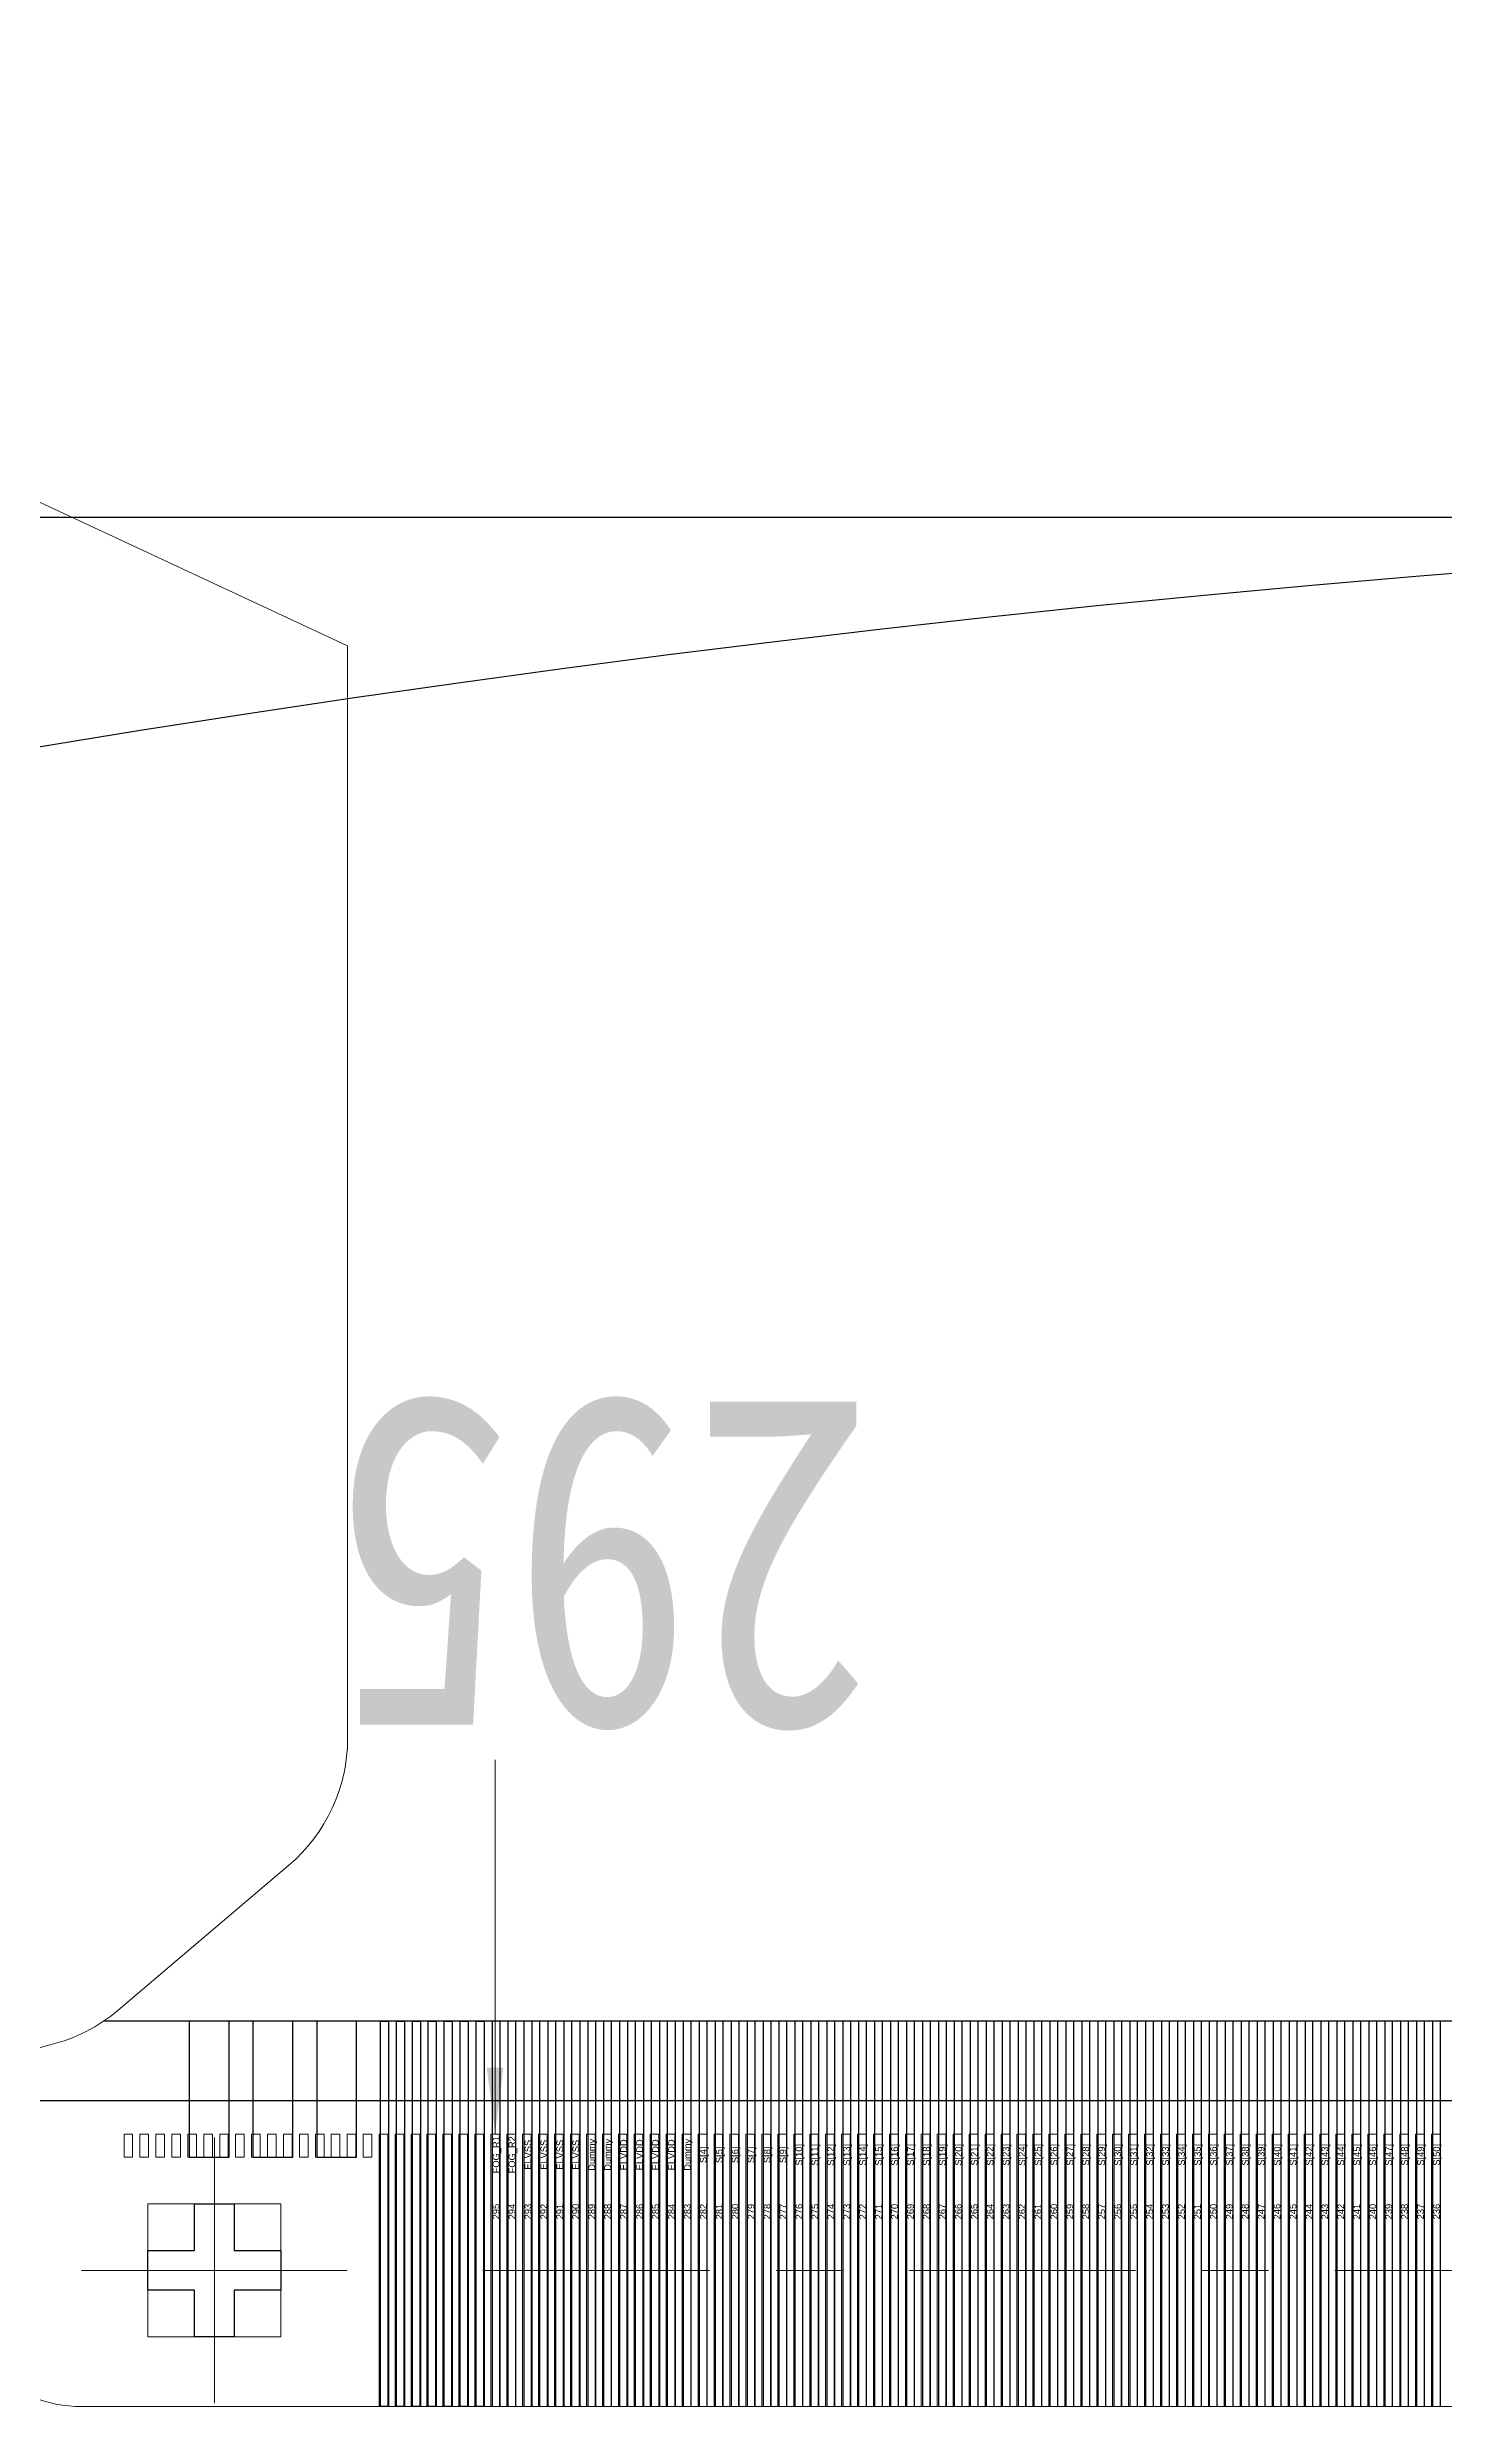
# Model space of a CAD drawing. Header units: inches. Extents: x 1065 to 1380, y -746 to -387.
# Drawn here: x 1131.893 to 1133.996, y -592.156 to -588.593 of the extents above; entities that cross this region are included whole.
import ezdxf
from ezdxf.enums import TextEntityAlignment as Align

# ---------------------------------------------------------------- set-up
doc = ezdxf.new("R2010")
doc.units = ezdxf.units.IN
doc.header["$LTSCALE"] = 0.909449
doc.header["$MEASUREMENT"] = 0
doc.header["$PDMODE"] = 3
doc.header["$PDSIZE"] = 0.3125
doc.linetypes.add('CENTER', pattern=[0.6, 0.375, -0.075, 0.075, -0.075])
doc.layers.get('0').update_dxf_attribs({"linetype": 'CONTINUOUS'})
doc.layers.get('Defpoints').update_dxf_attribs({"linetype": 'CONTINUOUS'})
for name, color, linetype in [('01 Copper', 3, 'CONTINUOUS'), ('06 Cutline', 4, 'CONTINUOUS'), ('09 Center_line', 1, 'CONTINUOUS'), ('13 OL no.', 190, 'CONTINUOUS'), ('14 OL name', 220, 'CONTINUOUS'), ('DIM（标注）', 3, 'CONTINUOUS')]:
    doc.layers.add(name, color=color, linetype=linetype)
doc.layers.add('中心线', color=1, linetype='CENTER', lineweight=0)
doc.styles.add('CCN-1', font='', dxfattribs={"width": 0.85})
doc.styles.add('MBC_Arial_Font', font='arial.ttf')
doc.styles.get("Standard").update_dxf_attribs({"font": 'txt', "width": 0.8})
doc.styles.add('宋体', font='', dxfattribs={"width": 0.8})
doc.styles.get('CCN-1').set_extended_font_data('SimSun')
doc.styles.get('宋体').set_extended_font_data('SimSun')
doc.dimstyles.new('DIM-CCN', dxfattribs={"dimscale": 0.9, "dimtxt": 1.7, "dimasz": 1.8, "dimexe": 1.5, "dimexo": 0.5, "dimgap": 0.3, "dimtad": 1, "dimzin": 0, "dimdsep": 46, "dimtxsty": 'CCN-1', "dimblk": 'OPEN30', "dimcen": 0.05, "dimclrd": 256, "dimclre": 256, "dimclrt": 256, "dimadec": 0, "dimazin": 0, "dimtfac": 1, "dimtofl": 0, "dimtmove": 0, "dimatfit": 3, "dimldrblk": 'OPEN30', "dimfxl": 1, "dimtolj": 1, "dimtzin": 0, "dimlwd": -1, "dimlwe": -1, "dimarcsym": 0})

# ---------------------------------------------------------------- blocks, each defined once
blk = doc.blocks.new('*X165')
at = {"linetype": 'Continuous', "lineweight": 0}
blk.add_hatch(color=0, dxfattribs=at).paths.add_polyline_path([(0, -0.5629), (-0.0125, -0.4629), (0.0125, -0.4629)], flags=0)
at = {"color": 0, "linetype": 'Continuous', "lineweight": 0}
blk.add_line((0, -0.5629), (0, 0), dxfattribs=at)
at = {"color": 0, "lineweight": 0}
blk.add_line((0, 0), (0, 0), dxfattribs=at)
blk = doc.blocks.new('GVO3310')
at = {"color": 1}
blk.add_line((3755.7397, -505.9047), (3747.5082, -505.9047), dxfattribs=at)
at = {"layer": '01 Copper'}
for points in [[(3747.6967, -506.1097), (3747.6967, -505.9047), (3747.6367, -505.9047), (3747.6367, -506.1097)], [(3747.7927, -506.1097), (3747.7927, -505.9047), (3747.7327, -505.9047), (3747.7327, -506.1097)], [(3747.8886, -506.1097), (3747.8886, -505.9047), (3747.8287, -505.9047), (3747.8287, -506.1097)], [(3747.9246, -505.9047), (3747.9366, -505.9047), (3747.9366, -506.4847), (3747.9246, -506.4847)], [(3747.9486, -505.9047), (3747.9606, -505.9047), (3747.9606, -506.4847), (3747.9486, -506.4847)], [(3747.9726, -505.9047), (3747.9846, -505.9047), (3747.9846, -506.4847), (3747.9726, -506.4847)], [(3747.9966, -505.9047), (3748.0086, -505.9047), (3748.0086, -506.4847), (3747.9966, -506.4847)], [(3748.0206, -505.9047), (3748.0326, -505.9047), (3748.0326, -506.4847), (3748.0206, -506.4847)], [(3748.0446, -505.9047), (3748.0566, -505.9047), (3748.0566, -506.4847), (3748.0446, -506.4847)], [(3748.0686, -505.9047), (3748.0806, -505.9047), (3748.0806, -506.4847), (3748.0686, -506.4847)], [(3747.6446, -506.1797), (3747.7046, -506.1797), (3747.7046, -506.2497), (3747.7746, -506.2497), (3747.7746, -506.3097), (3747.7046, -506.3097), (3747.7046, -506.3797), (3747.6446, -506.3797), (3747.6446, -506.3097), (3747.5746, -506.3097), (3747.5746, -506.2497), (3747.6446, -506.2497)]]:
    blk.add_lwpolyline(points, close=True, dxfattribs=at)
for points in [[(3748.0925, -505.9047), (3748.0925, -506.4847)], [(3748.1045, -506.4847), (3748.1045, -505.9047)], [(3748.1165, -505.9047), (3748.1165, -506.4847)], [(3748.1285, -506.4847), (3748.1285, -505.9047)], [(3748.1405, -505.9047), (3748.1405, -506.4847)], [(3748.1525, -505.9047), (3748.1525, -506.4847)], [(3748.1645, -506.4847), (3748.1645, -505.9047)], [(3748.1765, -505.9047), (3748.1765, -506.4847)], [(3748.1885, -506.4847), (3748.1885, -505.9047)], [(3748.2005, -505.9047), (3748.2005, -506.4847)], [(3748.2125, -506.4847), (3748.2125, -505.9047)], [(3748.2245, -505.9047), (3748.2245, -506.4847)], [(3748.2365, -505.9047), (3748.2365, -506.4847)], [(3748.2485, -506.4847), (3748.2485, -505.9047)], [(3748.2605, -505.9047), (3748.2605, -506.4847)], [(3748.2725, -506.4847), (3748.2725, -505.9047)], [(3748.2845, -505.9047), (3748.2845, -506.4847)], [(3748.2965, -505.9047), (3748.2965, -506.4847)], [(3748.3085, -506.4847), (3748.3085, -505.9047)], [(3748.3205, -505.9047), (3748.3205, -506.4847)], [(3748.3324, -506.4847), (3748.3324, -505.9047)], [(3748.3444, -505.9047), (3748.3444, -506.4847)], [(3748.3564, -506.4847), (3748.3564, -505.9047)], [(3748.3684, -506.4847), (3748.3684, -505.9047)], [(3748.3804, -505.9047), (3748.3804, -506.4847)], [(3748.3924, -506.4847), (3748.3924, -505.9047)], [(3748.4044, -505.9047), (3748.4044, -506.4847)], [(3748.4164, -506.4847), (3748.4164, -505.9047)], [(3748.4284, -505.9047), (3748.4284, -506.4847)], [(3748.4404, -506.4847), (3748.4404, -505.9047)], [(3748.4524, -505.9047), (3748.4524, -506.4847)], [(3748.4644, -506.4847), (3748.4644, -505.9047)], [(3748.4764, -505.9047), (3748.4764, -506.4847)], [(3748.4884, -506.4847), (3748.4884, -505.9047)], [(3748.5004, -505.9047), (3748.5004, -506.4847)], [(3748.5124, -506.4847), (3748.5124, -505.9047)], [(3748.5244, -505.9047), (3748.5244, -506.4847)], [(3748.5364, -506.4847), (3748.5364, -505.9047)], [(3748.5484, -505.9047), (3748.5484, -506.4847)], [(3748.5604, -506.4847), (3748.5604, -505.9047)], [(3748.5724, -505.9047), (3748.5724, -506.4847)], [(3748.5844, -506.4847), (3748.5844, -505.9047)], [(3748.5963, -505.9047), (3748.5963, -506.4847)], [(3748.6083, -506.4847), (3748.6083, -505.9047)], [(3748.6203, -505.9047), (3748.6203, -506.4847)], [(3748.6323, -506.4847), (3748.6323, -505.9047)], [(3748.6443, -505.9047), (3748.6443, -506.4847)], [(3748.6563, -506.4847), (3748.6563, -505.9047)], [(3748.6683, -505.9047), (3748.6683, -506.4847)], [(3748.6803, -506.4847), (3748.6803, -505.9047)], [(3748.6923, -505.9047), (3748.6923, -506.4847)], [(3748.7043, -506.4847), (3748.7043, -505.9047)], [(3748.7163, -505.9047), (3748.7163, -506.4847)], [(3748.7283, -506.4847), (3748.7283, -505.9047)], [(3748.7403, -505.9047), (3748.7403, -506.4847)], [(3748.7523, -506.4847), (3748.7523, -505.9047)], [(3748.7643, -505.9047), (3748.7643, -506.4847)], [(3748.7763, -506.4847), (3748.7763, -505.9047)], [(3748.7883, -505.9047), (3748.7883, -506.4847)], [(3748.8003, -506.4847), (3748.8003, -505.9047)], [(3748.8123, -505.9047), (3748.8123, -506.4847)], [(3748.8243, -506.4847), (3748.8243, -505.9047)], [(3748.8362, -505.9047), (3748.8362, -506.4847)], [(3748.8482, -506.4847), (3748.8482, -505.9047)], [(3748.8602, -505.9047), (3748.8602, -506.4847)], [(3748.8722, -506.4847), (3748.8722, -505.9047)], [(3748.8842, -505.9047), (3748.8842, -506.4847)], [(3748.8962, -506.4847), (3748.8962, -505.9047)], [(3748.9082, -505.9047), (3748.9082, -506.4847)], [(3748.9202, -506.4847), (3748.9202, -505.9047)], [(3748.9322, -505.9047), (3748.9322, -506.4847)], [(3748.9442, -506.4847), (3748.9442, -505.9047)], [(3748.9562, -505.9047), (3748.9562, -506.4847)], [(3748.9682, -506.4847), (3748.9682, -505.9047)], [(3748.9802, -505.9047), (3748.9802, -506.4847)], [(3748.9922, -506.4847), (3748.9922, -505.9047)], [(3749.0042, -505.9047), (3749.0042, -506.4847)], [(3749.0162, -506.4847), (3749.0162, -505.9047)], [(3749.0282, -505.9047), (3749.0282, -506.4847)], [(3749.0402, -506.4847), (3749.0402, -505.9047)], [(3749.0522, -505.9047), (3749.0522, -506.4847)], [(3749.0642, -506.4847), (3749.0642, -505.9047)], [(3749.0762, -505.9047), (3749.0762, -506.4847)], [(3749.0882, -506.4847), (3749.0882, -505.9047)], [(3749.1001, -505.9047), (3749.1001, -506.4847)], [(3749.1121, -506.4847), (3749.1121, -505.9047)], [(3749.1241, -505.9047), (3749.1241, -506.4847)], [(3749.1361, -506.4847), (3749.1361, -505.9047)], [(3749.1481, -505.9047), (3749.1481, -506.4847)], [(3749.1601, -506.4847), (3749.1601, -505.9047)], [(3749.1721, -505.9047), (3749.1721, -506.4847)], [(3749.1841, -506.4847), (3749.1841, -505.9047)], [(3749.1961, -505.9047), (3749.1961, -506.4847)], [(3749.2081, -506.4847), (3749.2081, -505.9047)], [(3749.2201, -505.9047), (3749.2201, -506.4847)], [(3749.2321, -506.4847), (3749.2321, -505.9047)], [(3749.2441, -505.9047), (3749.2441, -506.4847)], [(3749.2561, -506.4847), (3749.2561, -505.9047)], [(3749.2681, -505.9047), (3749.2681, -506.4847)], [(3749.2801, -506.4847), (3749.2801, -505.9047)], [(3749.2921, -505.9047), (3749.2921, -506.4847)], [(3749.3041, -506.4847), (3749.3041, -505.9047)], [(3749.3161, -505.9047), (3749.3161, -506.4847)], [(3749.3281, -506.4847), (3749.3281, -505.9047)], [(3749.34, -505.9047), (3749.34, -506.4847)], [(3749.352, -506.4847), (3749.352, -505.9047)], [(3749.364, -505.9047), (3749.364, -506.4847)], [(3749.376, -506.4847), (3749.376, -505.9047)], [(3749.388, -505.9047), (3749.388, -506.4847)], [(3749.4, -506.4847), (3749.4, -505.9047)], [(3749.412, -505.9047), (3749.412, -506.4847)], [(3749.424, -506.4847), (3749.424, -505.9047)], [(3749.436, -505.9047), (3749.436, -506.4847)], [(3749.448, -506.4847), (3749.448, -505.9047)], [(3749.46, -505.9047), (3749.46, -506.4847)], [(3749.472, -506.4847), (3749.472, -505.9047)], [(3749.484, -505.9047), (3749.484, -506.4847)], [(3749.496, -506.4847), (3749.496, -505.9047)], [(3749.508, -505.9047), (3749.508, -506.4847)], [(3749.52, -506.4847), (3749.52, -505.9047)]]:
    blk.add_lwpolyline(points, dxfattribs=at)
at = {"layer": '06 Cutline', "lineweight": 0}
blk.add_lwpolyline([(3755.7751, -506.4847), (3747.4751, -506.4847, -0.414214), (3747.2751, -506.2847), (3747.2751, -506.1347, -0.345535), (3747.4276, -505.9404, 0.116429), (3747.5299, -505.8882), (3747.7869, -505.6702, 0.220246), (3747.8751, -505.4795), (3747.8751, -503.8364), (3745.5138, -502.7353, -0.291473), (3745.2251, -502.2822), (3745.2251, -496.4889, -0.414214), (3745.5251, -496.1889), (3757.7251, -496.1889, -0.414214)], format="xyb", dxfattribs=at)
at = {"layer": '09 Center_line', "linetype": 'Continuous', "lineweight": 0, "ltscale": 0.1}
for p, q in [((3747.6746, -506.4174), (3747.6746, -506.142)), ((3747.5529, -506.2797), (3747.7964, -506.2797))]:
    blk.add_line(p, q, dxfattribs=at)
at = {"layer": '13 OL no.', "style": 'MBC_Arial_Font'}
for s, p in [('295', (3748.0985, -506.1913)), ('294', (3748.1225, -506.1913)), ('293', (3748.1465, -506.1913)), ('292', (3748.1705, -506.1913)), ('291', (3748.1945, -506.1913)), ('290', (3748.2185, -506.1913)), ('289', (3748.2425, -506.1913)), ('288', (3748.2665, -506.1913)), ('287', (3748.2905, -506.1913)), ('286', (3748.3145, -506.1913)), ('285', (3748.3384, -506.1913)), ('284', (3748.3624, -506.1913)), ('283', (3748.3864, -506.1913)), ('282', (3748.4104, -506.1913)), ('281', (3748.4344, -506.1913)), ('280', (3748.4584, -506.1913)), ('279', (3748.4824, -506.1913)), ('278', (3748.5064, -506.1913)), ('277', (3748.5304, -506.1913)), ('276', (3748.5544, -506.1913)), ('275', (3748.5784, -506.1913)), ('274', (3748.6023, -506.1913)), ('273', (3748.6263, -506.1913)), ('272', (3748.6503, -506.1913)), ('271', (3748.6743, -506.1913)), ('270', (3748.6983, -506.1913)), ('269', (3748.7223, -506.1913)), ('268', (3748.7463, -506.1913)), ('267', (3748.7703, -506.1913)), ('266', (3748.7943, -506.1913)), ('265', (3748.8183, -506.1913)), ('264', (3748.8422, -506.1913)), ('263', (3748.8662, -506.1913)), ('262', (3748.8902, -506.1913)), ('261', (3748.9142, -506.1913)), ('260', (3748.9382, -506.1913)), ('259', (3748.9622, -506.1913)), ('258', (3748.9862, -506.1913)), ('257', (3749.0102, -506.1913)), ('256', (3749.0342, -506.1913)), ('255', (3749.0582, -506.1913)), ('254', (3749.0822, -506.1913)), ('253', (3749.1061, -506.1913)), ('252', (3749.1301, -506.1913)), ('251', (3749.1541, -506.1913)), ('250', (3749.1781, -506.1913)), ('249', (3749.2021, -506.1913)), ('248', (3749.2261, -506.1913)), ('247', (3749.2501, -506.1913)), ('246', (3749.2741, -506.1913)), ('245', (3749.2981, -506.1913)), ('244', (3749.3221, -506.1913)), ('243', (3749.346, -506.1913)), ('242', (3749.37, -506.1913)), ('241', (3749.394, -506.1913)), ('240', (3749.418, -506.1913)), ('239', (3749.442, -506.1913)), ('238', (3749.466, -506.1913)), ('237', (3749.49, -506.1913)), ('236', (3749.514, -506.1913))]:
    blk.add_text(s, height=0.01, rotation=90, dxfattribs=at).set_placement(p, align=Align.MIDDLE_CENTER)
at = {"layer": '14 OL name', "style": 'MBC_Arial_Font'}
for s, p in [('FOG_R1', (3748.0985, -506.1059)), ('FOG_R2', (3748.1225, -506.1059)), ('ELVSS', (3748.1465, -506.1059)), ('ELVSS', (3748.1705, -506.1059)), ('ELVSS', (3748.1945, -506.1059)), ('ELVSS', (3748.2185, -506.1059)), ('Dummy', (3748.2425, -506.1059)), ('Dummy', (3748.2665, -506.1059)), ('ELVDD', (3748.2905, -506.1059)), ('ELVDD', (3748.3145, -506.1059)), ('ELVDD', (3748.3384, -506.1059)), ('ELVDD', (3748.3624, -506.1059)), ('Dummy', (3748.3864, -506.1059)), ('S[4]', (3748.4104, -506.1059)), ('S[5]', (3748.4344, -506.1059)), ('S[6]', (3748.4584, -506.1059)), ('S[7]', (3748.4824, -506.1059)), ('S[8]', (3748.5064, -506.1059)), ('S[9]', (3748.5304, -506.1059)), ('S[10]', (3748.5544, -506.1059)), ('S[11]', (3748.5784, -506.1059)), ('S[12]', (3748.6023, -506.1059)), ('S[13]', (3748.6263, -506.1059)), ('S[14]', (3748.6503, -506.1059)), ('S[15]', (3748.6743, -506.1059)), ('S[16]', (3748.6983, -506.1059)), ('S[17]', (3748.7223, -506.1059)), ('S[18]', (3748.7463, -506.1059)), ('S[19]', (3748.7703, -506.1059)), ('S[20]', (3748.7943, -506.1059)), ('S[21]', (3748.8183, -506.1059)), ('S[22]', (3748.8422, -506.1059)), ('S[23]', (3748.8662, -506.1059)), ('S[24]', (3748.8902, -506.1059)), ('S[25]', (3748.9142, -506.1059)), ('S[26]', (3748.9382, -506.1059)), ('S[27]', (3748.9622, -506.1059)), ('S[28]', (3748.9862, -506.1059)), ('S[29]', (3749.0102, -506.1059)), ('S[30]', (3749.0342, -506.1059)), ('S[31]', (3749.0582, -506.1059)), ('S[32]', (3749.0822, -506.1059)), ('S[33]', (3749.1061, -506.1059)), ('S[34]', (3749.1301, -506.1059)), ('S[35]', (3749.1541, -506.1059)), ('S[36]', (3749.1781, -506.1059)), ('S[37]', (3749.2021, -506.1059)), ('S[38]', (3749.2261, -506.1059)), ('S[39]', (3749.2501, -506.1059)), ('S[40]', (3749.2741, -506.1059)), ('S[41]', (3749.2981, -506.1059)), ('S[42]', (3749.3221, -506.1059)), ('S[43]', (3749.346, -506.1059)), ('S[44]', (3749.37, -506.1059)), ('S[45]', (3749.394, -506.1059)), ('S[46]', (3749.418, -506.1059)), ('S[47]', (3749.442, -506.1059)), ('S[48]', (3749.466, -506.1059)), ('S[49]', (3749.49, -506.1059)), ('S[50]', (3749.514, -506.1059))]:
    blk.add_text(s, height=0.01, rotation=90, dxfattribs=at).set_placement(p, align=Align.MIDDLE_CENTER)
blk = doc.blocks.new('SDFD')
at = {"color": 4, "ltscale": 0.1}
blk.add_circle((972.6448, -665.1598), 25.65, dxfattribs=at)
blk = doc.blocks.new('*D199')
at = {"layer": 'Defpoints', "color": 0, "transparency": 16777216}
for p in [(1136.0944, -589.2999), (1098.5881, -640.5999), (1136.0944, -640.5999)]:
    blk.add_point(p, dxfattribs=at)
at = {"layer": 'DIM（标注）', "transparency": 16777216}
for p, q in [((1135.6444, -589.2999), (1097.6881, -589.2999)), ((1098.5881, -591.5499), (1098.5881, -638.3499)), ((1135.6444, -640.5999), (1097.6881, -640.5999))]:
    blk.add_line(p, q, dxfattribs=at)
for points in [[(1098.2131, -591.5499), (1098.9631, -591.5499), (1098.5881, -589.2999)], [(1098.2131, -638.3499), (1098.9631, -638.3499), (1098.5881, -640.5999)]]:
    blk.add_solid(points, dxfattribs=at)
at = {"layer": 'DIM（标注）', "transparency": 16777216, "insert": (1097.1051, -614.9499), "char_height": 2.25, "attachment_point": 5, "rotation": 90, "style": '宋体'}
blk.add_mtext('\\A1;*51.30±0.05', dxfattribs=at)
blk = doc.blocks.new('_Open30')
at = {"color": 0, "linetype": 'ByBlock', "lineweight": -2}
for p, q in [((-1, 0.2679), (0, 0)), ((0, 0), (-1, -0.2679)), ((0, 0), (-1, 0))]:
    blk.add_line(p, q, dxfattribs=at)

msp = doc.modelspace()

# ---------------------------------------------------------------- linework, layer by layer
at = {"color": 3}
msp.add_lwpolyline([(1145.1611, -636.0491, 0.618371), (1147.5143, -595.0259), (1142.8341, -592.3433, 0.130855), (1140.3476, -591.6812), (1136.0944, -591.6812), (1131.8411, -591.6812, 0.130855), (1129.3547, -592.3433), (1124.6744, -595.0259, 0.618371), (1127.0277, -636.0491), (1130.6889, -637.6224, 0.101815), (1132.663, -638.0286), (1139.5258, -638.0286, 0.101815), (1141.4998, -637.6224)], format="xyb", close=True, dxfattribs=at)
at = {"color": 3, "lineweight": 0}
for points in [[(1132.0079, -591.7662), (1132.0209, -591.7662), (1132.0209, -591.7312), (1132.0079, -591.7312)], [(1132.0319, -591.7662), (1132.0449, -591.7662), (1132.0449, -591.7312), (1132.0319, -591.7312)], [(1132.0559, -591.7662), (1132.0689, -591.7662), (1132.0689, -591.7312), (1132.0559, -591.7312)], [(1132.0799, -591.7662), (1132.0929, -591.7662), (1132.0929, -591.7312), (1132.0799, -591.7312)], [(1132.1039, -591.7662), (1132.1169, -591.7662), (1132.1169, -591.7312), (1132.1039, -591.7312)], [(1132.1279, -591.7662), (1132.1409, -591.7662), (1132.1409, -591.7312), (1132.1279, -591.7312)], [(1132.1519, -591.7662), (1132.1649, -591.7662), (1132.1649, -591.7312), (1132.1519, -591.7312)], [(1132.1759, -591.7662), (1132.1889, -591.7662), (1132.1889, -591.7312), (1132.1759, -591.7312)], [(1132.1999, -591.7662), (1132.2129, -591.7662), (1132.2129, -591.7312), (1132.1999, -591.7312)], [(1132.2239, -591.7662), (1132.2369, -591.7662), (1132.2369, -591.7312), (1132.2239, -591.7312)], [(1132.2479, -591.7662), (1132.2609, -591.7662), (1132.2609, -591.7312), (1132.2479, -591.7312)], [(1132.2719, -591.7662), (1132.2849, -591.7662), (1132.2849, -591.7312), (1132.2719, -591.7312)], [(1132.2959, -591.7662), (1132.3089, -591.7662), (1132.3089, -591.7312), (1132.2959, -591.7312)], [(1132.3199, -591.7662), (1132.3329, -591.7662), (1132.3329, -591.7312), (1132.3199, -591.7312)], [(1132.3439, -591.7662), (1132.3569, -591.7662), (1132.3569, -591.7312), (1132.3439, -591.7312)], [(1132.3679, -591.7662), (1132.3809, -591.7662), (1132.3809, -591.7312), (1132.3679, -591.7312)], [(1132.3919, -592.1412), (1132.4049, -592.1412), (1132.4049, -591.7312), (1132.3919, -591.7312)], [(1132.4159, -592.1412), (1132.4289, -592.1412), (1132.4289, -591.7312), (1132.4159, -591.7312)], [(1132.4399, -592.1412), (1132.4529, -592.1412), (1132.4529, -591.7312), (1132.4399, -591.7312)], [(1132.4639, -592.1412), (1132.4769, -592.1412), (1132.4769, -591.7312), (1132.4639, -591.7312)], [(1132.4879, -592.1412), (1132.5009, -592.1412), (1132.5009, -591.7312), (1132.4879, -591.7312)], [(1132.5119, -592.1412), (1132.5249, -592.1412), (1132.5249, -591.7312), (1132.5119, -591.7312)], [(1132.5359, -592.1412), (1132.5489, -592.1412), (1132.5489, -591.7312), (1132.5359, -591.7312)]]:
    msp.add_lwpolyline(points, close=True, dxfattribs=at)
at = {"lineweight": 0}
for points in [[(1132.5729, -592.1412), (1132.5599, -592.1412), (1132.5599, -591.7312), (1132.5729, -591.7312)], [(1132.5969, -592.1412), (1132.5839, -592.1412), (1132.5839, -591.7312), (1132.5969, -591.7312)], [(1132.6209, -592.1412), (1132.6079, -592.1412), (1132.6079, -591.7312), (1132.6209, -591.7312)], [(1132.6449, -592.1412), (1132.6319, -592.1412), (1132.6319, -591.7312), (1132.6449, -591.7312)], [(1132.6689, -592.1412), (1132.6559, -592.1412), (1132.6559, -591.7312), (1132.6689, -591.7312)], [(1132.6929, -592.1412), (1132.6799, -592.1412), (1132.6799, -591.7312), (1132.6929, -591.7312)], [(1132.7169, -592.1412), (1132.7039, -592.1412), (1132.7039, -591.7312), (1132.7169, -591.7312)], [(1132.7409, -592.1412), (1132.7279, -592.1412), (1132.7279, -591.7312), (1132.7409, -591.7312)], [(1132.7649, -592.1412), (1132.7519, -592.1412), (1132.7519, -591.7312), (1132.7649, -591.7312)], [(1132.7889, -592.1412), (1132.7759, -592.1412), (1132.7759, -591.7312), (1132.7889, -591.7312)], [(1132.8129, -592.1412), (1132.7999, -592.1412), (1132.7999, -591.7312), (1132.8129, -591.7312)], [(1132.8369, -592.1412), (1132.8239, -592.1412), (1132.8239, -591.7312), (1132.8369, -591.7312)], [(1132.8609, -592.1412), (1132.8479, -592.1412), (1132.8479, -591.7312), (1132.8609, -591.7312)], [(1132.8849, -592.1412), (1132.8719, -592.1412), (1132.8719, -591.7312), (1132.8849, -591.7312)], [(1132.9089, -592.1412), (1132.8959, -592.1412), (1132.8959, -591.7312), (1132.9089, -591.7312)], [(1132.9329, -592.1412), (1132.9199, -592.1412), (1132.9199, -591.7312), (1132.9329, -591.7312)], [(1132.9569, -592.1412), (1132.9439, -592.1412), (1132.9439, -591.7312), (1132.9569, -591.7312)], [(1132.9809, -592.1412), (1132.9679, -592.1412), (1132.9679, -591.7312), (1132.9809, -591.7312)], [(1133.0049, -592.1412), (1132.9919, -592.1412), (1132.9919, -591.7312), (1133.0049, -591.7312)], [(1133.0289, -592.1412), (1133.0159, -592.1412), (1133.0159, -591.7312), (1133.0289, -591.7312)], [(1133.0529, -592.1412), (1133.0399, -592.1412), (1133.0399, -591.7312), (1133.0529, -591.7312)], [(1133.0769, -592.1412), (1133.0639, -592.1412), (1133.0639, -591.7312), (1133.0769, -591.7312)], [(1133.1009, -592.1412), (1133.0879, -592.1412), (1133.0879, -591.7312), (1133.1009, -591.7312)], [(1133.1249, -592.1412), (1133.1119, -592.1412), (1133.1119, -591.7312), (1133.1249, -591.7312)], [(1133.1489, -592.1412), (1133.1359, -592.1412), (1133.1359, -591.7312), (1133.1489, -591.7312)], [(1133.1729, -592.1412), (1133.1599, -592.1412), (1133.1599, -591.7312), (1133.1729, -591.7312)], [(1133.1969, -592.1412), (1133.1839, -592.1412), (1133.1839, -591.7312), (1133.1969, -591.7312)], [(1133.2209, -592.1412), (1133.2079, -592.1412), (1133.2079, -591.7312), (1133.2209, -591.7312)], [(1133.2449, -592.1412), (1133.2319, -592.1412), (1133.2319, -591.7312), (1133.2449, -591.7312)], [(1133.2689, -592.1412), (1133.2559, -592.1412), (1133.2559, -591.7312), (1133.2689, -591.7312)], [(1133.2929, -592.1412), (1133.2799, -592.1412), (1133.2799, -591.7312), (1133.2929, -591.7312)], [(1133.3169, -592.1412), (1133.3039, -592.1412), (1133.3039, -591.7312), (1133.3169, -591.7312)], [(1133.3409, -592.1412), (1133.3279, -592.1412), (1133.3279, -591.7312), (1133.3409, -591.7312)], [(1133.3649, -592.1412), (1133.3519, -592.1412), (1133.3519, -591.7312), (1133.3649, -591.7312)], [(1133.3889, -592.1412), (1133.3759, -592.1412), (1133.3759, -591.7312), (1133.3889, -591.7312)], [(1133.4129, -592.1412), (1133.3999, -592.1412), (1133.3999, -591.7312), (1133.4129, -591.7312)], [(1133.4369, -592.1412), (1133.4239, -592.1412), (1133.4239, -591.7312), (1133.4369, -591.7312)], [(1133.4609, -592.1412), (1133.4479, -592.1412), (1133.4479, -591.7312), (1133.4609, -591.7312)], [(1133.4849, -592.1412), (1133.4719, -592.1412), (1133.4719, -591.7312), (1133.4849, -591.7312)], [(1133.5089, -592.1412), (1133.4959, -592.1412), (1133.4959, -591.7312), (1133.5089, -591.7312)], [(1133.5329, -592.1412), (1133.5199, -592.1412), (1133.5199, -591.7312), (1133.5329, -591.7312)], [(1133.5569, -592.1412), (1133.5439, -592.1412), (1133.5439, -591.7312), (1133.5569, -591.7312)], [(1133.5809, -592.1412), (1133.5679, -592.1412), (1133.5679, -591.7312), (1133.5809, -591.7312)], [(1133.6049, -592.1412), (1133.5919, -592.1412), (1133.5919, -591.7312), (1133.6049, -591.7312)], [(1133.6289, -592.1412), (1133.6159, -592.1412), (1133.6159, -591.7312), (1133.6289, -591.7312)], [(1133.6529, -592.1412), (1133.6399, -592.1412), (1133.6399, -591.7312), (1133.6529, -591.7312)], [(1133.6769, -592.1412), (1133.6639, -592.1412), (1133.6639, -591.7312), (1133.6769, -591.7312)], [(1133.7009, -592.1412), (1133.6879, -592.1412), (1133.6879, -591.7312), (1133.7009, -591.7312)], [(1133.7249, -592.1412), (1133.7119, -592.1412), (1133.7119, -591.7312), (1133.7249, -591.7312)], [(1133.7489, -592.1412), (1133.7359, -592.1412), (1133.7359, -591.7312), (1133.7489, -591.7312)], [(1133.7729, -592.1412), (1133.7599, -592.1412), (1133.7599, -591.7312), (1133.7729, -591.7312)], [(1133.7969, -592.1412), (1133.7839, -592.1412), (1133.7839, -591.7312), (1133.7969, -591.7312)], [(1133.8209, -592.1412), (1133.8079, -592.1412), (1133.8079, -591.7312), (1133.8209, -591.7312)], [(1133.8449, -592.1412), (1133.8319, -592.1412), (1133.8319, -591.7312), (1133.8449, -591.7312)], [(1133.8689, -592.1412), (1133.8559, -592.1412), (1133.8559, -591.7312), (1133.8689, -591.7312)], [(1133.8929, -592.1412), (1133.8799, -592.1412), (1133.8799, -591.7312), (1133.8929, -591.7312)], [(1133.9169, -592.1412), (1133.9039, -592.1412), (1133.9039, -591.7312), (1133.9169, -591.7312)], [(1133.9409, -592.1412), (1133.9279, -592.1412), (1133.9279, -591.7312), (1133.9409, -591.7312)], [(1133.9649, -592.1412), (1133.9519, -592.1412), (1133.9519, -591.7312), (1133.9649, -591.7312)], [(1133.9889, -592.1412), (1133.9759, -592.1412), (1133.9759, -591.7312), (1133.9889, -591.7312)]]:
    msp.add_lwpolyline(points, close=True, dxfattribs=at)
at = {"linetype": 'Continuous', "lineweight": 0}
for points in [[(1132.0439, -591.9062), (1132.1139, -591.9062), (1132.1139, -591.8362), (1132.0439, -591.8362)], [(1132.2439, -591.9062), (1132.1739, -591.9062), (1132.1739, -591.8362), (1132.2439, -591.8362)], [(1132.0439, -592.0362), (1132.1139, -592.0362), (1132.1139, -591.9662), (1132.0439, -591.9662)], [(1132.2439, -592.0362), (1132.1739, -592.0362), (1132.1739, -591.9662), (1132.2439, -591.9662)]]:
    msp.add_lwpolyline(points, close=True, dxfattribs=at)
at = {"color": 1, "linetype": 'CENTER', "lineweight": 0}
msp.add_lwpolyline([(1132.5482, -591.9362), (1139.6311, -591.9362)], dxfattribs=at)
at = {"layer": '中心线', "lineweight": 0, "ltscale": 10}
for points in [[(1132.1439, -592.1362), (1132.1439, -591.7362)], [(1132.1439, -592.1362), (1132.1439, -591.7362)], [(1132.3439, -591.9362), (1131.9439, -591.9362)]]:
    msp.add_lwpolyline(points, dxfattribs=at)

# ---------------------------------------------------------------- block references
at = {"color": 1}
msp.add_blockref('GVO3310', (-2615.5307, -85.6565), dxfattribs=at)
msp.add_blockref('SDFD', (163.4496, 50.2099))
at = {"lineweight": 0}
msp.add_blockref('*X165', (1132.5664, -591.1683), dxfattribs=at)

# ---------------------------------------------------------------- texts
at = {"lineweight": 0, "insert": (1132.3194, -591.1298), "char_height": 0.5, "width": 1.085936, "attachment_point": 3, "rotation": 180}
msp.add_mtext('295', dxfattribs=at)

# ---------------------------------------------------------------- dimensions: what is measured, and where the dimension line sits
at = {"layer": 'DIM（标注）'}
dim = msp.add_linear_dim(base=(1098.5881, -640.5999), p1=(1136.0944, -589.2999), p2=(1136.0944, -640.5999), angle=90, text='*<>', dimstyle='DIM-CCN', override={"dimtxt": 2.5, "dimasz": 2.5, "dimexe": 1, "dimgap": 0.3, "dimtxsty": '宋体', "dimsah": 1, "dimdle": 5, "dimtol": 1, "dimlim": 0, "dimtp": 0.05, "dimtm": 0.05}, dxfattribs=at)
dim.commit()
dim.dimension.update_dxf_attribs({"geometry": '*D199', "text_midpoint": (1097.1051, -614.9499)})

doc.saveas('drawing.dxf')
